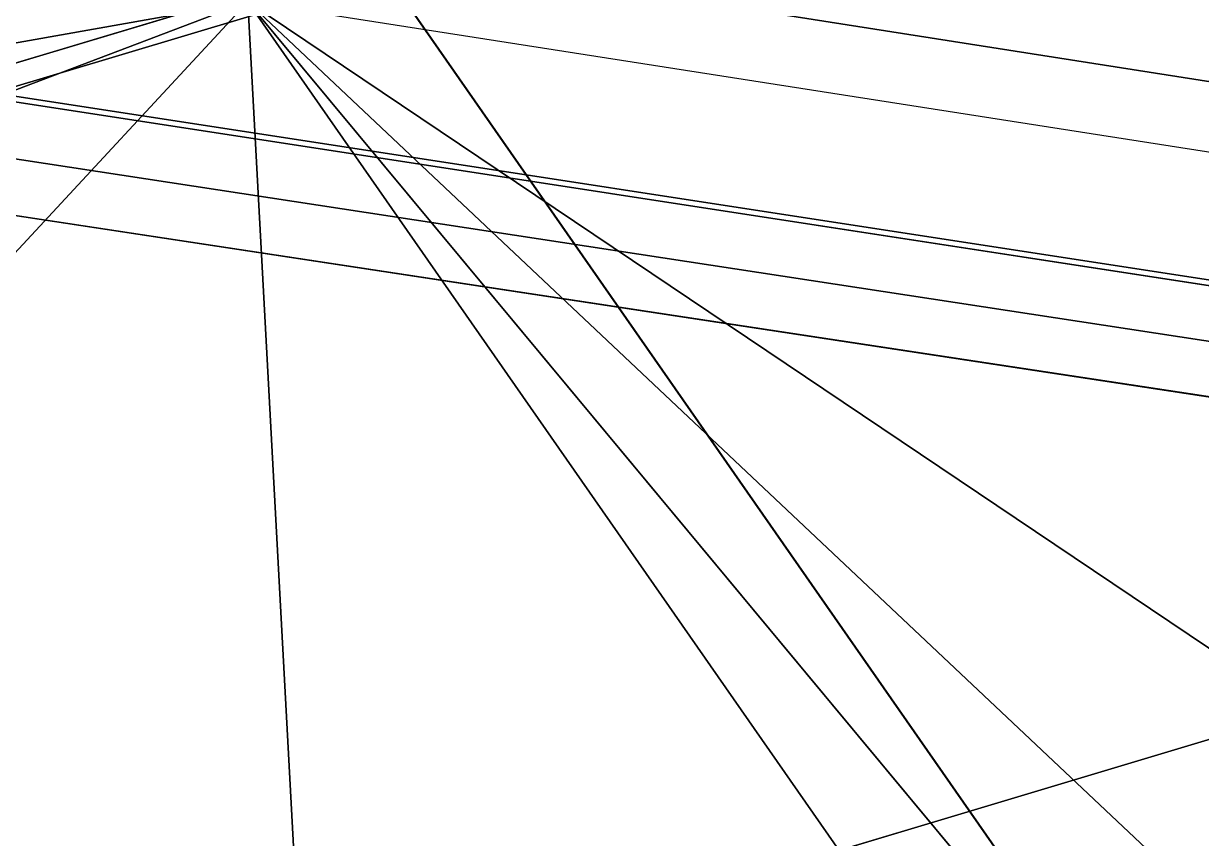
# Model space of a CAD drawing. Header units: metres. Extents: x 503497 to 504361, y 6966567 to 6966857.
# Drawn here: x 504152.8902 to 504153.1918, y 6966710.0008 to 6966710.2093 of the extents above; entities that cross this region are included whole.
import ezdxf

# ---------------------------------------------------------------- set-up
doc = ezdxf.new("R2010")
doc.units = ezdxf.units.M

msp = doc.modelspace()

# ---------------------------------------------------------------- linework, layer by layer
at = {"layer": 'SHADOW_APPROVED_20260111T072000'}
msp.add_lwpolyline([(504152.9477, 6966710.2148), (504167.8718, 6966707.8869), (504094.698, 6966722.7909), (504079.7739, 6966725.1188), (504152.9477, 6966710.2148)], close=True, dxfattribs=at)
msp.add_lwpolyline([(504124.6436, 6966689.8311), (504125.6223, 6966696.1052), (504122.7613, 6966696.5515), (504123.3955, 6966700.6171), (504123.6735, 6966701.1907), (504124.1841, 6966701.6081), (504124.6865, 6966701.7525), (504126.4679, 6966701.5261), (504126.6349, 6966702.5968), (504125.8564, 6966702.7697), (504125.4218, 6966703.0603), (504125.0625, 6966703.6133), (504124.9683, 6966704.1079), (504125.9354, 6966710.4181), (504127.8093, 6966710.1258), (504128.3574, 6966713.6393), (504140.8554, 6966711.6898), (504140.8554, 6966711.6898), (504140.7719, 6966711.1544), (504144.1851, 6966710.622), (504144.5661, 6966713.0647), (504153.1826, 6966711.7206), (504152.9477, 6966710.2148), (504167.8718, 6966707.8869)], dxfattribs=at)
at = {"layer": 'SHADOW_APPROVED_20260114T072400'}
msp.add_lwpolyline([(504152.9477, 6966710.2148), (504167.8718, 6966707.8869), (504095.8634, 6966721.5256), (504080.9393, 6966723.8535), (504152.9477, 6966710.2148)], close=True, dxfattribs=at)
msp.add_lwpolyline([(504124.6436, 6966689.8311), (504125.6223, 6966696.1052), (504122.7613, 6966696.5515), (504123.3955, 6966700.6171), (504123.6735, 6966701.1907), (504124.1841, 6966701.6081), (504124.6865, 6966701.7525), (504126.4679, 6966701.5261), (504126.6349, 6966702.5968), (504125.8564, 6966702.7697), (504125.4218, 6966703.0603), (504125.0625, 6966703.6133), (504124.9683, 6966704.1079), (504125.9354, 6966710.4181), (504127.8093, 6966710.1258), (504128.3574, 6966713.6393), (504140.8554, 6966711.6898), (504140.8554, 6966711.6898), (504140.7719, 6966711.1544), (504144.1851, 6966710.622), (504144.5661, 6966713.0647), (504153.1826, 6966711.7206), (504152.9477, 6966710.2148), (504167.8718, 6966707.8869)], dxfattribs=at)
at = {"layer": 'SHADOW_APPROVED_20260122T071500'}
msp.add_lwpolyline([(504152.9477, 6966710.2148), (504167.8718, 6966707.8869), (504085.3053, 6966722.655), (504070.3812, 6966724.9829), (504152.9477, 6966710.2148)], close=True, dxfattribs=at)
msp.add_lwpolyline([(504124.6436, 6966689.8311), (504125.6223, 6966696.1052), (504122.7613, 6966696.5515), (504123.3955, 6966700.6171), (504123.6735, 6966701.1907), (504124.1841, 6966701.6081), (504124.6865, 6966701.7525), (504126.4679, 6966701.5261), (504126.6349, 6966702.5968), (504125.8564, 6966702.7697), (504125.4218, 6966703.0603), (504125.0625, 6966703.6133), (504124.9683, 6966704.1079), (504125.9354, 6966710.4181), (504127.8093, 6966710.1258), (504128.3574, 6966713.6393), (504140.8554, 6966711.6898), (504140.8554, 6966711.6898), (504140.7719, 6966711.1544), (504144.1851, 6966710.622), (504144.5661, 6966713.0647), (504153.1826, 6966711.7206), (504152.9477, 6966710.2148), (504167.8718, 6966707.8869)], dxfattribs=at)
at = {"layer": 'SHADOW_APPROVED_20260124T072500'}
for points in [[(504152.9477, 6966710.2148), (504167.8718, 6966707.8869), (504091.6287, 6966719.6019), (504076.7046, 6966721.9298), (504152.9477, 6966710.2148)], [(504167.8718, 6966707.8869), (504167.5638, 6966705.9126), (504091.3207, 6966717.6276), (504091.6287, 6966719.6019), (504167.8718, 6966707.8869)]]:
    msp.add_lwpolyline(points, close=True, dxfattribs=at)
msp.add_lwpolyline([(504124.6436, 6966689.8311), (504125.6223, 6966696.1052), (504122.7613, 6966696.5515), (504123.3955, 6966700.6171), (504123.6735, 6966701.1907), (504124.1841, 6966701.6081), (504124.6865, 6966701.7525), (504126.4679, 6966701.5261), (504126.6349, 6966702.5968), (504125.8564, 6966702.7697), (504125.4218, 6966703.0603), (504125.0625, 6966703.6133), (504124.9683, 6966704.1079), (504125.9354, 6966710.4181), (504127.8093, 6966710.1258), (504128.3574, 6966713.6393), (504140.8554, 6966711.6898), (504140.8554, 6966711.6898), (504140.7719, 6966711.1544), (504144.1851, 6966710.622), (504144.5661, 6966713.0647), (504153.1826, 6966711.7206), (504152.9477, 6966710.2148), (504167.8718, 6966707.8869)], dxfattribs=at)
at = {"layer": 'SHADOW_APPROVED_20260126T071100'}
msp.add_lwpolyline([(504152.9477, 6966710.2148), (504167.8718, 6966707.8869), (504079.4467, 6966722.9327), (504064.5226, 6966725.2606), (504152.9477, 6966710.2148)], close=True, dxfattribs=at)
msp.add_lwpolyline([(504124.6436, 6966689.8311), (504125.6223, 6966696.1052), (504122.7613, 6966696.5515), (504123.3955, 6966700.6171), (504123.6735, 6966701.1907), (504124.1841, 6966701.6081), (504124.6865, 6966701.7525), (504126.4679, 6966701.5261), (504126.6349, 6966702.5968), (504125.8564, 6966702.7697), (504125.4218, 6966703.0603), (504125.0625, 6966703.6133), (504124.9683, 6966704.1079), (504125.9354, 6966710.4181), (504127.8093, 6966710.1258), (504128.3574, 6966713.6393), (504140.8554, 6966711.6898), (504140.8554, 6966711.6898), (504140.7719, 6966711.1544), (504144.1851, 6966710.622), (504144.5661, 6966713.0647), (504153.1826, 6966711.7206), (504152.9477, 6966710.2148), (504167.8718, 6966707.8869)], dxfattribs=at)
at = {"layer": 'SHADOW_APPROVED_20260127T071900'}
for points in [[(504152.9477, 6966710.2148), (504167.8718, 6966707.8869), (504085.5289, 6966720.3795), (504070.6048, 6966722.7074), (504152.9477, 6966710.2148)], [(504167.8718, 6966707.8869), (504167.5638, 6966705.9126), (504085.2209, 6966718.4052), (504085.5289, 6966720.3795), (504167.8718, 6966707.8869)]]:
    msp.add_lwpolyline(points, close=True, dxfattribs=at)
msp.add_lwpolyline([(504124.6436, 6966689.8311), (504125.6223, 6966696.1052), (504122.7613, 6966696.5515), (504123.3955, 6966700.6171), (504123.6735, 6966701.1907), (504124.1841, 6966701.6081), (504124.6865, 6966701.7525), (504126.4679, 6966701.5261), (504126.6349, 6966702.5968), (504125.8564, 6966702.7697), (504125.4218, 6966703.0603), (504125.0625, 6966703.6133), (504124.9683, 6966704.1079), (504125.9354, 6966710.4181), (504127.8093, 6966710.1258), (504128.3574, 6966713.6393), (504140.8554, 6966711.6898), (504140.8554, 6966711.6898), (504140.7719, 6966711.1544), (504144.1851, 6966710.622), (504144.5661, 6966713.0647), (504153.1826, 6966711.7206), (504152.9477, 6966710.2148), (504167.8718, 6966707.8869)], dxfattribs=at)
at = {"layer": 'SHADOW_APPROVED_20260129T071100'}
for points in [[(504152.9477, 6966710.2148), (504167.8718, 6966707.8869), (504077.4261, 6966722.1057), (504062.502, 6966724.4336), (504152.9477, 6966710.2148)], [(504167.8718, 6966707.8869), (504167.5638, 6966705.9126), (504077.1181, 6966720.1314), (504077.4261, 6966722.1057), (504167.8718, 6966707.8869)]]:
    msp.add_lwpolyline(points, close=True, dxfattribs=at)
msp.add_lwpolyline([(504124.6436, 6966689.8311), (504125.6223, 6966696.1052), (504122.7613, 6966696.5515), (504123.3955, 6966700.6171), (504123.6735, 6966701.1907), (504124.1841, 6966701.6081), (504124.6865, 6966701.7525), (504126.4679, 6966701.5261), (504126.6349, 6966702.5968), (504125.8564, 6966702.7697), (504125.4218, 6966703.0603), (504125.0625, 6966703.6133), (504124.9683, 6966704.1079), (504125.9354, 6966710.4181), (504127.8093, 6966710.1258), (504128.3574, 6966713.6393), (504140.8554, 6966711.6898), (504140.8554, 6966711.6898), (504140.7719, 6966711.1544), (504144.1851, 6966710.622), (504144.5661, 6966713.0647), (504153.1826, 6966711.7206), (504152.9477, 6966710.2148), (504167.8718, 6966707.8869)], dxfattribs=at)
at = {"layer": 'SHADOW_APPROVED_20260130T071100'}
for points in [[(504152.9477, 6966710.2148), (504167.8718, 6966707.8869), (504076.7399, 6966721.8011), (504061.8158, 6966724.129), (504152.9477, 6966710.2148)], [(504167.8718, 6966707.8869), (504167.5638, 6966705.9126), (504076.4319, 6966719.8268), (504076.7399, 6966721.8011), (504167.8718, 6966707.8869)]]:
    msp.add_lwpolyline(points, close=True, dxfattribs=at)
msp.add_lwpolyline([(504124.6436, 6966689.8311), (504125.6223, 6966696.1052), (504122.7613, 6966696.5515), (504123.3955, 6966700.6171), (504123.6735, 6966701.1907), (504124.1841, 6966701.6081), (504124.6865, 6966701.7525), (504126.4679, 6966701.5261), (504126.6349, 6966702.5968), (504125.8564, 6966702.7697), (504125.4218, 6966703.0603), (504125.0625, 6966703.6133), (504124.9683, 6966704.1079), (504125.9354, 6966710.4181), (504127.8093, 6966710.1258), (504128.3574, 6966713.6393), (504140.8554, 6966711.6898), (504140.8554, 6966711.6898), (504140.7719, 6966711.1544), (504144.1851, 6966710.622), (504144.5661, 6966713.0647), (504153.1826, 6966711.7206), (504152.9477, 6966710.2148), (504167.8718, 6966707.8869)], dxfattribs=at)
at = {"layer": 'SHADOW_APPROVED_20260203T070000'}
for points in [[(504152.9477, 6966710.2148), (504167.8718, 6966707.8869), (504061.8476, 6966724.1883), (504046.9235, 6966726.5162), (504152.9477, 6966710.2148)], [(504167.8718, 6966707.8869), (504167.5638, 6966705.9126), (504061.5396, 6966722.214), (504061.8476, 6966724.1883), (504167.8718, 6966707.8869)]]:
    msp.add_lwpolyline(points, close=True, dxfattribs=at)
msp.add_lwpolyline([(504124.6436, 6966689.8311), (504125.6223, 6966696.1052), (504122.7613, 6966696.5515), (504123.3955, 6966700.6171), (504123.6735, 6966701.1907), (504124.1841, 6966701.6081), (504124.6865, 6966701.7525), (504126.4679, 6966701.5261), (504126.6349, 6966702.5968), (504125.8564, 6966702.7697), (504125.4218, 6966703.0603), (504125.0625, 6966703.6133), (504124.9683, 6966704.1079), (504125.9354, 6966710.4181), (504127.8093, 6966710.1258), (504128.3574, 6966713.6393), (504140.8554, 6966711.6898), (504140.8554, 6966711.6898), (504140.7719, 6966711.1544), (504144.1851, 6966710.622), (504144.5661, 6966713.0647), (504153.1826, 6966711.7206), (504152.9477, 6966710.2148), (504167.8718, 6966707.8869)], dxfattribs=at)
at = {"layer": 'SHADOW_APPROVED_20260314T074000'}
msp.add_lwpolyline([(504124.6436, 6966689.8311), (504125.6223, 6966696.1052), (504122.7613, 6966696.5515), (504123.3955, 6966700.6171), (504123.6735, 6966701.1907), (504124.1841, 6966701.6081), (504124.6865, 6966701.7525), (504126.4679, 6966701.5261), (504126.6349, 6966702.5968), (504125.8564, 6966702.7697), (504125.4218, 6966703.0603), (504125.0625, 6966703.6133), (504124.9683, 6966704.1079), (504125.9354, 6966710.4181), (504127.8093, 6966710.1258), (504128.3574, 6966713.6393), (504140.8554, 6966711.6898), (504140.8554, 6966711.6898), (504140.7719, 6966711.1544), (504144.1851, 6966710.622), (504144.5661, 6966713.0647), (504153.1826, 6966711.7206), (504152.9477, 6966710.2148), (504167.8718, 6966707.8869)], dxfattribs=at)
for points in [[(504153.1826, 6966711.7206), (504152.9477, 6966710.2148), (504065.1932, 6966694.7584), (504065.4281, 6966696.2642), (504153.1826, 6966711.7206)], [(504152.9477, 6966710.2148), (504167.8718, 6966707.8869), (504080.1173, 6966692.4305), (504065.1932, 6966694.7584), (504152.9477, 6966710.2148)]]:
    msp.add_lwpolyline(points, close=True, dxfattribs=at)
at = {"layer": 'SHADOW_APPROVED_20260426T070000'}
msp.add_lwpolyline([(504124.6436, 6966689.8311), (504125.6223, 6966696.1052), (504122.7613, 6966696.5515), (504123.3955, 6966700.6171), (504123.6735, 6966701.1907), (504124.1841, 6966701.6081), (504124.6865, 6966701.7525), (504126.4679, 6966701.5261), (504126.6349, 6966702.5968), (504125.8564, 6966702.7697), (504125.4218, 6966703.0603), (504125.0625, 6966703.6133), (504124.9683, 6966704.1079), (504125.9354, 6966710.4181), (504127.8093, 6966710.1258), (504128.3574, 6966713.6393), (504140.8554, 6966711.6898), (504140.8554, 6966711.6898), (504140.7719, 6966711.1544), (504144.1851, 6966710.622), (504144.5661, 6966713.0647), (504153.1826, 6966711.7206), (504152.9477, 6966710.2148), (504167.8718, 6966707.8869)], dxfattribs=at)
for points in [[(504153.1826, 6966711.7206), (504152.9477, 6966710.2148), (503935.8201, 6966628.153), (503936.055, 6966629.6588), (504153.1826, 6966711.7206)], [(504152.9477, 6966710.2148), (504167.8718, 6966707.8869), (503950.7442, 6966625.8251), (503935.8201, 6966628.153), (504152.9477, 6966710.2148)]]:
    msp.add_lwpolyline(points, close=True, dxfattribs=at)
at = {"layer": 'SHADOW_APPROVED_20260621T090000'}
msp.add_lwpolyline([(504124.6436, 6966689.8311), (504125.6223, 6966696.1052), (504122.7613, 6966696.5515), (504123.3955, 6966700.6171), (504123.6735, 6966701.1907), (504124.1841, 6966701.6081), (504124.6865, 6966701.7525), (504126.4679, 6966701.5261), (504126.6349, 6966702.5968), (504125.8564, 6966702.7697), (504125.4218, 6966703.0603), (504125.0625, 6966703.6133), (504124.9683, 6966704.1079), (504125.9354, 6966710.4181), (504127.8093, 6966710.1258), (504128.3574, 6966713.6393), (504140.8554, 6966711.6898), (504140.8554, 6966711.6898), (504140.7719, 6966711.1544), (504144.1851, 6966710.622), (504144.5661, 6966713.0647), (504153.1826, 6966711.7206), (504152.9477, 6966710.2148), (504167.8718, 6966707.8869)], dxfattribs=at)
for points in [[(504153.1826, 6966711.7206), (504152.9477, 6966710.2148), (504094.4314, 6966647.2832), (504094.6663, 6966648.789), (504153.1826, 6966711.7206)], [(504152.9477, 6966710.2148), (504167.8718, 6966707.8869), (504109.3555, 6966644.9553), (504094.4314, 6966647.2832), (504152.9477, 6966710.2148)]]:
    msp.add_lwpolyline(points, close=True, dxfattribs=at)
at = {"layer": 'SHADOW_APPROVED_20260621T120000'}
msp.add_lwpolyline([(504124.6436, 6966689.8311), (504125.6223, 6966696.1052), (504122.7613, 6966696.5515), (504123.3955, 6966700.6171), (504123.6735, 6966701.1907), (504124.1841, 6966701.6081), (504124.6865, 6966701.7525), (504126.4679, 6966701.5261), (504126.6349, 6966702.5968), (504125.8564, 6966702.7697), (504125.4218, 6966703.0603), (504125.0625, 6966703.6133), (504124.9683, 6966704.1079), (504125.9354, 6966710.4181), (504127.8093, 6966710.1258), (504128.3574, 6966713.6393), (504140.8554, 6966711.6898), (504140.8554, 6966711.6898), (504140.7719, 6966711.1544), (504144.1851, 6966710.622), (504144.5661, 6966713.0647), (504153.1826, 6966711.7206), (504152.9477, 6966710.2148), (504167.8718, 6966707.8869)], dxfattribs=at)
for points in [[(504153.1826, 6966711.7206), (504152.9477, 6966710.2148), (504155.5687, 6966661.542), (504155.8036, 6966663.0478), (504153.1826, 6966711.7206)], [(504152.9477, 6966710.2148), (504167.8718, 6966707.8869), (504170.4928, 6966659.2141), (504155.5687, 6966661.542), (504152.9477, 6966710.2148)]]:
    msp.add_lwpolyline(points, close=True, dxfattribs=at)
at = {"layer": 'SHADOW_APPROVED_20260621T140000'}
for points in [[(504138.446, 6966731.0718), (504138.0232, 6966728.3614), (504180.5703, 6966667.3385), (504180.9931, 6966670.0489), (504138.446, 6966731.0718)], [(504146.7781, 6966729.7721), (504138.446, 6966731.0718), (504180.9931, 6966670.0489), (504189.3252, 6966668.7492), (504146.7781, 6966729.7721)], [(504153.1826, 6966711.7206), (504152.9477, 6966710.2148), (504191.8574, 6966654.4088), (504192.0923, 6966655.9146), (504153.1826, 6966711.7206)], [(504152.9477, 6966710.2148), (504167.8718, 6966707.8869), (504206.7815, 6966652.0809), (504191.8574, 6966654.4088), (504152.9477, 6966710.2148)]]:
    msp.add_lwpolyline(points, close=True, dxfattribs=at)
msp.add_lwpolyline([(504124.6436, 6966689.8311), (504125.6223, 6966696.1052), (504122.7613, 6966696.5515), (504123.3955, 6966700.6171), (504123.6735, 6966701.1907), (504124.1841, 6966701.6081), (504124.6865, 6966701.7525), (504126.4679, 6966701.5261), (504126.6349, 6966702.5968), (504125.8564, 6966702.7697), (504125.4218, 6966703.0603), (504125.0625, 6966703.6133), (504124.9683, 6966704.1079), (504125.9354, 6966710.4181), (504127.8093, 6966710.1258), (504128.3574, 6966713.6393), (504140.8554, 6966711.6898), (504140.8554, 6966711.6898), (504140.7719, 6966711.1544), (504144.1851, 6966710.622), (504144.5661, 6966713.0647), (504153.1826, 6966711.7206), (504152.9477, 6966710.2148), (504167.8718, 6966707.8869)], dxfattribs=at)
at = {"layer": 'SHADOW_APPROVED_20260621T150000'}
msp.add_lwpolyline([(504124.6436, 6966689.8311), (504125.6223, 6966696.1052), (504122.7613, 6966696.5515), (504123.3955, 6966700.6171), (504123.6735, 6966701.1907), (504124.1841, 6966701.6081), (504124.6865, 6966701.7525), (504126.4679, 6966701.5261), (504126.6349, 6966702.5968), (504125.8564, 6966702.7697), (504125.4218, 6966703.0603), (504125.0625, 6966703.6133), (504124.9683, 6966704.1079), (504125.9354, 6966710.4181), (504127.8093, 6966710.1258), (504128.3574, 6966713.6393), (504140.8554, 6966711.6898), (504140.8554, 6966711.6898), (504140.7719, 6966711.1544), (504144.1851, 6966710.622), (504144.5661, 6966713.0647), (504153.1826, 6966711.7206), (504152.9477, 6966710.2148), (504167.8718, 6966707.8869)], dxfattribs=at)
for points in [[(504153.1826, 6966711.7206), (504152.9477, 6966710.2148), (504226.2278, 6966641.212), (504226.4627, 6966642.7178), (504153.1826, 6966711.7206)], [(504152.9477, 6966710.2148), (504167.8718, 6966707.8869), (504241.1519, 6966638.8841), (504226.2278, 6966641.212), (504152.9477, 6966710.2148)]]:
    msp.add_lwpolyline(points, close=True, dxfattribs=at)
at = {"layer": 'SHADOW_APPROVED_20260621T160000'}
msp.add_lwpolyline([(504124.6436, 6966689.8311), (504125.6223, 6966696.1052), (504122.7613, 6966696.5515), (504123.3955, 6966700.6171), (504123.6735, 6966701.1907), (504124.1841, 6966701.6081), (504124.6865, 6966701.7525), (504126.4679, 6966701.5261), (504126.6349, 6966702.5968), (504125.8564, 6966702.7697), (504125.4218, 6966703.0603), (504125.0625, 6966703.6133), (504124.9683, 6966704.1079), (504125.9354, 6966710.4181), (504127.8093, 6966710.1258), (504128.3574, 6966713.6393), (504140.8554, 6966711.6898), (504140.8554, 6966711.6898), (504140.7719, 6966711.1544), (504144.1851, 6966710.622), (504144.5661, 6966713.0647), (504153.1826, 6966711.7206), (504152.9477, 6966710.2148), (504167.8718, 6966707.8869)], dxfattribs=at)
for points in [[(504153.1826, 6966711.7206), (504152.9477, 6966710.2148), (504321.2039, 6966597.115), (504321.4388, 6966598.6208), (504153.1826, 6966711.7206)], [(504152.9477, 6966710.2148), (504167.8718, 6966707.8869), (504336.128, 6966594.7871), (504321.2039, 6966597.115), (504152.9477, 6966710.2148)]]:
    msp.add_lwpolyline(points, close=True, dxfattribs=at)
at = {"layer": 'SHADOW_APPROVED_20261019T053000'}
msp.add_lwpolyline([(504152.9477, 6966710.2148), (504167.8718, 6966707.8869), (503591.1161, 6966800.0197), (503576.192, 6966802.3476), (504152.9477, 6966710.2148)], close=True, dxfattribs=at)
msp.add_lwpolyline([(504124.6436, 6966689.8311), (504125.6223, 6966696.1052), (504122.7613, 6966696.5515), (504123.3955, 6966700.6171), (504123.6735, 6966701.1907), (504124.1841, 6966701.6081), (504124.6865, 6966701.7525), (504126.4679, 6966701.5261), (504126.6349, 6966702.5968), (504125.8564, 6966702.7697), (504125.4218, 6966703.0603), (504125.0625, 6966703.6133), (504124.9683, 6966704.1079), (504125.9354, 6966710.4181), (504127.8093, 6966710.1258), (504128.3574, 6966713.6393), (504140.8554, 6966711.6898), (504140.8554, 6966711.6898), (504140.7719, 6966711.1544), (504144.1851, 6966710.622), (504144.5661, 6966713.0647), (504153.1826, 6966711.7206), (504152.9477, 6966710.2148), (504167.8718, 6966707.8869)], dxfattribs=at)
at = {"layer": 'SHADOW_APPROVED_20261112T063500'}
msp.add_lwpolyline([(504152.9477, 6966710.2148), (504167.8718, 6966707.8869), (504069.5935, 6966723.8411), (504054.6694, 6966726.169), (504152.9477, 6966710.2148)], close=True, dxfattribs=at)
msp.add_lwpolyline([(504124.6436, 6966689.8311), (504125.6223, 6966696.1052), (504122.7613, 6966696.5515), (504123.3955, 6966700.6171), (504123.6735, 6966701.1907), (504124.1841, 6966701.6081), (504124.6865, 6966701.7525), (504126.4679, 6966701.5261), (504126.6349, 6966702.5968), (504125.8564, 6966702.7697), (504125.4218, 6966703.0603), (504125.0625, 6966703.6133), (504124.9683, 6966704.1079), (504125.9354, 6966710.4181), (504127.8093, 6966710.1258), (504128.3574, 6966713.6393), (504140.8554, 6966711.6898), (504140.8554, 6966711.6898), (504140.7719, 6966711.1544), (504144.1851, 6966710.622), (504144.5661, 6966713.0647), (504153.1826, 6966711.7206), (504152.9477, 6966710.2148), (504167.8718, 6966707.8869)], dxfattribs=at)
at = {"layer": 'SHADOW_APPROVED_20261113T063500'}
msp.add_lwpolyline([(504152.9477, 6966710.2148), (504167.8718, 6966707.8869), (504070.0617, 6966724.2566), (504055.1376, 6966726.5845), (504152.9477, 6966710.2148)], close=True, dxfattribs=at)
msp.add_lwpolyline([(504124.6436, 6966689.8311), (504125.6223, 6966696.1052), (504122.7613, 6966696.5515), (504123.3955, 6966700.6171), (504123.6735, 6966701.1907), (504124.1841, 6966701.6081), (504124.6865, 6966701.7525), (504126.4679, 6966701.5261), (504126.6349, 6966702.5968), (504125.8564, 6966702.7697), (504125.4218, 6966703.0603), (504125.0625, 6966703.6133), (504124.9683, 6966704.1079), (504125.9354, 6966710.4181), (504127.8093, 6966710.1258), (504128.3574, 6966713.6393), (504140.8554, 6966711.6898), (504140.8554, 6966711.6898), (504140.7719, 6966711.1544), (504144.1851, 6966710.622), (504144.5661, 6966713.0647), (504153.1826, 6966711.7206), (504152.9477, 6966710.2148), (504167.8718, 6966707.8869)], dxfattribs=at)
at = {"layer": 'SHADOW_APPROVED_20261122T065200'}
msp.add_lwpolyline([(504152.9477, 6966710.2148), (504167.8718, 6966707.8869), (504087.7077, 6966722.3377), (504072.7836, 6966724.6656), (504152.9477, 6966710.2148)], close=True, dxfattribs=at)
msp.add_lwpolyline([(504124.6436, 6966689.8311), (504125.6223, 6966696.1052), (504122.7613, 6966696.5515), (504123.3955, 6966700.6171), (504123.6735, 6966701.1907), (504124.1841, 6966701.6081), (504124.6865, 6966701.7525), (504126.4679, 6966701.5261), (504126.6349, 6966702.5968), (504125.8564, 6966702.7697), (504125.4218, 6966703.0603), (504125.0625, 6966703.6133), (504124.9683, 6966704.1079), (504125.9354, 6966710.4181), (504127.8093, 6966710.1258), (504128.3574, 6966713.6393), (504140.8554, 6966711.6898), (504140.8554, 6966711.6898), (504140.7719, 6966711.1544), (504144.1851, 6966710.622), (504144.5661, 6966713.0647), (504153.1826, 6966711.7206), (504152.9477, 6966710.2148), (504167.8718, 6966707.8869)], dxfattribs=at)
at = {"layer": 'SHADOW_APPROVED_20261123T070300'}
msp.add_lwpolyline([(504152.9477, 6966710.2148), (504167.8718, 6966707.8869), (504095.4749, 6966719.8934), (504080.5508, 6966722.2213), (504152.9477, 6966710.2148)], close=True, dxfattribs=at)
msp.add_lwpolyline([(504124.6436, 6966689.8311), (504125.6223, 6966696.1052), (504122.7613, 6966696.5515), (504123.3955, 6966700.6171), (504123.6735, 6966701.1907), (504124.1841, 6966701.6081), (504124.6865, 6966701.7525), (504126.4679, 6966701.5261), (504126.6349, 6966702.5968), (504125.8564, 6966702.7697), (504125.4218, 6966703.0603), (504125.0625, 6966703.6133), (504124.9683, 6966704.1079), (504125.9354, 6966710.4181), (504127.8093, 6966710.1258), (504128.3574, 6966713.6393), (504140.8554, 6966711.6898), (504140.8554, 6966711.6898), (504140.7719, 6966711.1544), (504144.1851, 6966710.622), (504144.5661, 6966713.0647), (504153.1826, 6966711.7206), (504152.9477, 6966710.2148), (504167.8718, 6966707.8869)], dxfattribs=at)
at = {"layer": 'SHADOW_APPROVED_20261221T090000'}
msp.add_lwpolyline([(504124.6436, 6966689.8311), (504125.6223, 6966696.1052), (504122.7613, 6966696.5515), (504123.3955, 6966700.6171), (504123.6735, 6966701.1907), (504124.1841, 6966701.6081), (504124.6865, 6966701.7525), (504126.4679, 6966701.5261), (504126.6349, 6966702.5968), (504125.8564, 6966702.7697), (504125.4218, 6966703.0603), (504125.0625, 6966703.6133), (504124.9683, 6966704.1079), (504125.9354, 6966710.4181), (504127.8093, 6966710.1258), (504128.3574, 6966713.6393), (504140.8554, 6966711.6898), (504140.8554, 6966711.6898), (504140.7719, 6966711.1544), (504144.1851, 6966710.622), (504144.5661, 6966713.0647), (504153.1826, 6966711.7206), (504152.9477, 6966710.2148), (504167.8718, 6966707.8869)], dxfattribs=at)
msp.add_lwpolyline([(504152.9477, 6966710.2148), (504167.8718, 6966707.8869), (504137.6171, 6966709.6863), (504122.693, 6966712.0142), (504152.9477, 6966710.2148)], close=True, dxfattribs=at)
at = {"layer": 'SHADOW_APPROVED_20261221T120000'}
msp.add_lwpolyline([(504124.6436, 6966689.8311), (504125.6223, 6966696.1052), (504122.7613, 6966696.5515), (504123.3955, 6966700.6171), (504123.6735, 6966701.1907), (504124.1841, 6966701.6081), (504124.6865, 6966701.7525), (504126.4679, 6966701.5261), (504126.6349, 6966702.5968), (504125.8564, 6966702.7697), (504125.4218, 6966703.0603), (504125.0625, 6966703.6133), (504124.9683, 6966704.1079), (504125.9354, 6966710.4181), (504127.8093, 6966710.1258), (504128.3574, 6966713.6393), (504140.8554, 6966711.6898), (504140.8554, 6966711.6898), (504140.7719, 6966711.1544), (504144.1851, 6966710.622), (504144.5661, 6966713.0647), (504153.1826, 6966711.7206), (504152.9477, 6966710.2148), (504167.8718, 6966707.8869)], dxfattribs=at)
for points in [[(504153.1826, 6966711.7206), (504152.9477, 6966710.2148), (504155.2202, 6966707.484), (504155.4551, 6966708.9898), (504153.1826, 6966711.7206)], [(504152.9477, 6966710.2148), (504167.8718, 6966707.8869), (504170.1443, 6966705.1561), (504155.2202, 6966707.484), (504152.9477, 6966710.2148)]]:
    msp.add_lwpolyline(points, close=True, dxfattribs=at)
at = {"layer": 'SHADOW_APPROVED_20261221T150000'}
msp.add_lwpolyline([(504152.9477, 6966710.2148), (504167.8718, 6966707.8869), (504205.5657, 6966711.9072), (504190.6416, 6966714.2351), (504152.9477, 6966710.2148)], close=True, dxfattribs=at)
msp.add_lwpolyline([(504124.6436, 6966689.8311), (504125.6223, 6966696.1052), (504122.7613, 6966696.5515), (504123.3955, 6966700.6171), (504123.6735, 6966701.1907), (504124.1841, 6966701.6081), (504124.6865, 6966701.7525), (504126.4679, 6966701.5261), (504126.6349, 6966702.5968), (504125.8564, 6966702.7697), (504125.4218, 6966703.0603), (504125.0625, 6966703.6133), (504124.9683, 6966704.1079), (504125.9354, 6966710.4181), (504127.8093, 6966710.1258), (504128.3574, 6966713.6393), (504140.8554, 6966711.6898), (504140.8554, 6966711.6898), (504140.7719, 6966711.1544), (504144.1851, 6966710.622), (504144.5661, 6966713.0647), (504153.1826, 6966711.7206), (504152.9477, 6966710.2148), (504167.8718, 6966707.8869)], dxfattribs=at)
at = {"layer": 'SHADOW_APPROVED_20261221T160000'}
msp.add_lwpolyline([(504152.9477, 6966710.2148), (504167.8718, 6966707.8869), (504227.4336, 6966719.8387), (504212.5095, 6966722.1666), (504152.9477, 6966710.2148)], close=True, dxfattribs=at)
msp.add_lwpolyline([(504124.6436, 6966689.8311), (504125.6223, 6966696.1052), (504122.7613, 6966696.5515), (504123.3955, 6966700.6171), (504123.6735, 6966701.1907), (504124.1841, 6966701.6081), (504124.6865, 6966701.7525), (504126.4679, 6966701.5261), (504126.6349, 6966702.5968), (504125.8564, 6966702.7697), (504125.4218, 6966703.0603), (504125.0625, 6966703.6133), (504124.9683, 6966704.1079), (504125.9354, 6966710.4181), (504127.8093, 6966710.1258), (504128.3574, 6966713.6393), (504140.8554, 6966711.6898), (504140.8554, 6966711.6898), (504140.7719, 6966711.1544), (504144.1851, 6966710.622), (504144.5661, 6966713.0647), (504153.1826, 6966711.7206), (504152.9477, 6966710.2148), (504167.8718, 6966707.8869)], dxfattribs=at)
at = {"layer": 'SHADOW_APPROVED_20261221T170000'}
for points in [[(504152.9477, 6966710.2148), (504167.8718, 6966707.8869), (504271.0717, 6966738.7745), (504256.1476, 6966741.1024), (504152.9477, 6966710.2148)], [(504124.1841, 6966701.6081), (504124.6865, 6966701.7525), (504227.8864, 6966732.6401), (504227.384, 6966732.4957), (504124.1841, 6966701.6081)], [(504124.6865, 6966701.7525), (504126.4679, 6966701.5261), (504229.6678, 6966732.4137), (504227.8864, 6966732.6401), (504124.6865, 6966701.7525)], [(504123.6735, 6966701.1907), (504124.1841, 6966701.6081), (504227.384, 6966732.4957), (504226.8734, 6966732.0783), (504123.6735, 6966701.1907)], [(504123.3955, 6966700.6171), (504123.6735, 6966701.1907), (504226.8734, 6966732.0783), (504226.5954, 6966731.5047), (504123.3955, 6966700.6171)]]:
    msp.add_lwpolyline(points, close=True, dxfattribs=at)
msp.add_lwpolyline([(504124.6436, 6966689.8311), (504125.6223, 6966696.1052), (504122.7613, 6966696.5515), (504123.3955, 6966700.6171), (504123.6735, 6966701.1907), (504124.1841, 6966701.6081), (504124.6865, 6966701.7525), (504126.4679, 6966701.5261), (504126.6349, 6966702.5968), (504125.8564, 6966702.7697), (504125.4218, 6966703.0603), (504125.0625, 6966703.6133), (504124.9683, 6966704.1079), (504125.9354, 6966710.4181), (504127.8093, 6966710.1258), (504128.3574, 6966713.6393), (504140.8554, 6966711.6898), (504140.8554, 6966711.6898), (504140.7719, 6966711.1544), (504144.1851, 6966710.622), (504144.5661, 6966713.0647), (504153.1826, 6966711.7206), (504152.9477, 6966710.2148), (504167.8718, 6966707.8869)], dxfattribs=at)
at = {"layer": 'SHADOW_COMPARATOR_RL48_20260111T072000'}
msp.add_lwpolyline([(504152.9477, 6966710.2148), (504167.8718, 6966707.8869), (504122.2445, 6966717.1803), (504107.3204, 6966719.5082), (504152.9477, 6966710.2148)], close=True, dxfattribs=at)
msp.add_lwpolyline([(504124.6436, 6966689.8311), (504125.6223, 6966696.1052), (504122.7613, 6966696.5515), (504123.3955, 6966700.6171), (504123.6735, 6966701.1907), (504124.1841, 6966701.6081), (504124.6865, 6966701.7525), (504126.4679, 6966701.5261), (504126.6349, 6966702.5968), (504125.8564, 6966702.7697), (504125.4218, 6966703.0603), (504125.0625, 6966703.6133), (504124.9683, 6966704.1079), (504125.9354, 6966710.4181), (504127.8093, 6966710.1258), (504128.3574, 6966713.6393), (504140.8554, 6966711.6898), (504140.8554, 6966711.6898), (504140.7719, 6966711.1544), (504144.1851, 6966710.622), (504144.5661, 6966713.0647), (504153.1826, 6966711.7206), (504152.9477, 6966710.2148), (504167.8718, 6966707.8869)], dxfattribs=at)
at = {"layer": 'SHADOW_COMPARATOR_RL48_20260114T072400'}
msp.add_lwpolyline([(504152.9477, 6966710.2148), (504167.8718, 6966707.8869), (504122.9712, 6966716.3913), (504108.0471, 6966718.7192), (504152.9477, 6966710.2148)], close=True, dxfattribs=at)
msp.add_lwpolyline([(504124.6436, 6966689.8311), (504125.6223, 6966696.1052), (504122.7613, 6966696.5515), (504123.3955, 6966700.6171), (504123.6735, 6966701.1907), (504124.1841, 6966701.6081), (504124.6865, 6966701.7525), (504126.4679, 6966701.5261), (504126.6349, 6966702.5968), (504125.8564, 6966702.7697), (504125.4218, 6966703.0603), (504125.0625, 6966703.6133), (504124.9683, 6966704.1079), (504125.9354, 6966710.4181), (504127.8093, 6966710.1258), (504128.3574, 6966713.6393), (504140.8554, 6966711.6898), (504140.8554, 6966711.6898), (504140.7719, 6966711.1544), (504144.1851, 6966710.622), (504144.5661, 6966713.0647), (504153.1826, 6966711.7206), (504152.9477, 6966710.2148), (504167.8718, 6966707.8869)], dxfattribs=at)
at = {"layer": 'SHADOW_COMPARATOR_RL48_20260122T071500'}
msp.add_lwpolyline([(504152.9477, 6966710.2148), (504167.8718, 6966707.8869), (504116.3877, 6966717.0955), (504101.4636, 6966719.4234), (504152.9477, 6966710.2148)], close=True, dxfattribs=at)
msp.add_lwpolyline([(504124.6436, 6966689.8311), (504125.6223, 6966696.1052), (504122.7613, 6966696.5515), (504123.3955, 6966700.6171), (504123.6735, 6966701.1907), (504124.1841, 6966701.6081), (504124.6865, 6966701.7525), (504126.4679, 6966701.5261), (504126.6349, 6966702.5968), (504125.8564, 6966702.7697), (504125.4218, 6966703.0603), (504125.0625, 6966703.6133), (504124.9683, 6966704.1079), (504125.9354, 6966710.4181), (504127.8093, 6966710.1258), (504128.3574, 6966713.6393), (504140.8554, 6966711.6898), (504140.8554, 6966711.6898), (504140.7719, 6966711.1544), (504144.1851, 6966710.622), (504144.5661, 6966713.0647), (504153.1826, 6966711.7206), (504152.9477, 6966710.2148), (504167.8718, 6966707.8869)], dxfattribs=at)
at = {"layer": 'SHADOW_COMPARATOR_RL48_20260124T072500'}
for points in [[(504152.9477, 6966710.2148), (504167.8718, 6966707.8869), (504120.3306, 6966715.1918), (504105.4065, 6966717.5197), (504152.9477, 6966710.2148)], [(504167.8718, 6966707.8869), (504167.5638, 6966705.9126), (504120.0226, 6966713.2175), (504120.3306, 6966715.1918), (504167.8718, 6966707.8869)]]:
    msp.add_lwpolyline(points, close=True, dxfattribs=at)
msp.add_lwpolyline([(504124.6436, 6966689.8311), (504125.6223, 6966696.1052), (504122.7613, 6966696.5515), (504123.3955, 6966700.6171), (504123.6735, 6966701.1907), (504124.1841, 6966701.6081), (504124.6865, 6966701.7525), (504126.4679, 6966701.5261), (504126.6349, 6966702.5968), (504125.8564, 6966702.7697), (504125.4218, 6966703.0603), (504125.0625, 6966703.6133), (504124.9683, 6966704.1079), (504125.9354, 6966710.4181), (504127.8093, 6966710.1258), (504128.3574, 6966713.6393), (504140.8554, 6966711.6898), (504140.8554, 6966711.6898), (504140.7719, 6966711.1544), (504144.1851, 6966710.622), (504144.5661, 6966713.0647), (504153.1826, 6966711.7206), (504152.9477, 6966710.2148), (504167.8718, 6966707.8869)], dxfattribs=at)
at = {"layer": 'SHADOW_COMPARATOR_RL48_20260126T071100'}
msp.add_lwpolyline([(504152.9477, 6966710.2148), (504167.8718, 6966707.8869), (504112.7346, 6966717.2687), (504097.8105, 6966719.5966), (504152.9477, 6966710.2148)], close=True, dxfattribs=at)
msp.add_lwpolyline([(504124.6436, 6966689.8311), (504125.6223, 6966696.1052), (504122.7613, 6966696.5515), (504123.3955, 6966700.6171), (504123.6735, 6966701.1907), (504124.1841, 6966701.6081), (504124.6865, 6966701.7525), (504126.4679, 6966701.5261), (504126.6349, 6966702.5968), (504125.8564, 6966702.7697), (504125.4218, 6966703.0603), (504125.0625, 6966703.6133), (504124.9683, 6966704.1079), (504125.9354, 6966710.4181), (504127.8093, 6966710.1258), (504128.3574, 6966713.6393), (504140.8554, 6966711.6898), (504140.8554, 6966711.6898), (504140.7719, 6966711.1544), (504144.1851, 6966710.622), (504144.5661, 6966713.0647), (504153.1826, 6966711.7206), (504152.9477, 6966710.2148), (504167.8718, 6966707.8869)], dxfattribs=at)
at = {"layer": 'SHADOW_COMPARATOR_RL48_20260127T071900'}
for points in [[(504152.9477, 6966710.2148), (504167.8718, 6966707.8869), (504116.5271, 6966715.6766), (504101.603, 6966718.0045), (504152.9477, 6966710.2148)], [(504167.8718, 6966707.8869), (504167.5638, 6966705.9126), (504116.2191, 6966713.7023), (504116.5271, 6966715.6766), (504167.8718, 6966707.8869)]]:
    msp.add_lwpolyline(points, close=True, dxfattribs=at)
msp.add_lwpolyline([(504124.6436, 6966689.8311), (504125.6223, 6966696.1052), (504122.7613, 6966696.5515), (504123.3955, 6966700.6171), (504123.6735, 6966701.1907), (504124.1841, 6966701.6081), (504124.6865, 6966701.7525), (504126.4679, 6966701.5261), (504126.6349, 6966702.5968), (504125.8564, 6966702.7697), (504125.4218, 6966703.0603), (504125.0625, 6966703.6133), (504124.9683, 6966704.1079), (504125.9354, 6966710.4181), (504127.8093, 6966710.1258), (504128.3574, 6966713.6393), (504140.8554, 6966711.6898), (504140.8554, 6966711.6898), (504140.7719, 6966711.1544), (504144.1851, 6966710.622), (504144.5661, 6966713.0647), (504153.1826, 6966711.7206), (504152.9477, 6966710.2148), (504167.8718, 6966707.8869)], dxfattribs=at)
at = {"layer": 'SHADOW_COMPARATOR_RL48_20260129T071100'}
for points in [[(504152.9477, 6966710.2148), (504167.8718, 6966707.8869), (504111.4746, 6966716.753), (504096.5505, 6966719.0809), (504152.9477, 6966710.2148)], [(504167.8718, 6966707.8869), (504167.5638, 6966705.9126), (504111.1666, 6966714.7787), (504111.4746, 6966716.753), (504167.8718, 6966707.8869)]]:
    msp.add_lwpolyline(points, close=True, dxfattribs=at)
msp.add_lwpolyline([(504124.6436, 6966689.8311), (504125.6223, 6966696.1052), (504122.7613, 6966696.5515), (504123.3955, 6966700.6171), (504123.6735, 6966701.1907), (504124.1841, 6966701.6081), (504124.6865, 6966701.7525), (504126.4679, 6966701.5261), (504126.6349, 6966702.5968), (504125.8564, 6966702.7697), (504125.4218, 6966703.0603), (504125.0625, 6966703.6133), (504124.9683, 6966704.1079), (504125.9354, 6966710.4181), (504127.8093, 6966710.1258), (504128.3574, 6966713.6393), (504140.8554, 6966711.6898), (504140.8554, 6966711.6898), (504140.7719, 6966711.1544), (504144.1851, 6966710.622), (504144.5661, 6966713.0647), (504153.1826, 6966711.7206), (504152.9477, 6966710.2148), (504167.8718, 6966707.8869)], dxfattribs=at)
at = {"layer": 'SHADOW_COMPARATOR_RL48_20260130T071100'}
for points in [[(504152.9477, 6966710.2148), (504167.8718, 6966707.8869), (504111.0467, 6966716.5631), (504096.1226, 6966718.891), (504152.9477, 6966710.2148)], [(504167.8718, 6966707.8869), (504167.5638, 6966705.9126), (504110.7387, 6966714.5888), (504111.0467, 6966716.5631), (504167.8718, 6966707.8869)]]:
    msp.add_lwpolyline(points, close=True, dxfattribs=at)
msp.add_lwpolyline([(504124.6436, 6966689.8311), (504125.6223, 6966696.1052), (504122.7613, 6966696.5515), (504123.3955, 6966700.6171), (504123.6735, 6966701.1907), (504124.1841, 6966701.6081), (504124.6865, 6966701.7525), (504126.4679, 6966701.5261), (504126.6349, 6966702.5968), (504125.8564, 6966702.7697), (504125.4218, 6966703.0603), (504125.0625, 6966703.6133), (504124.9683, 6966704.1079), (504125.9354, 6966710.4181), (504127.8093, 6966710.1258), (504128.3574, 6966713.6393), (504140.8554, 6966711.6898), (504140.8554, 6966711.6898), (504140.7719, 6966711.1544), (504144.1851, 6966710.622), (504144.5661, 6966713.0647), (504153.1826, 6966711.7206), (504152.9477, 6966710.2148), (504167.8718, 6966707.8869)], dxfattribs=at)
at = {"layer": 'SHADOW_COMPARATOR_RL48_20260203T070000'}
for points in [[(504152.9477, 6966710.2148), (504167.8718, 6966707.8869), (504101.7607, 6966718.0516), (504086.8366, 6966720.3795), (504152.9477, 6966710.2148)], [(504167.8718, 6966707.8869), (504167.5638, 6966705.9126), (504101.4527, 6966716.0773), (504101.7607, 6966718.0516), (504167.8718, 6966707.8869)]]:
    msp.add_lwpolyline(points, close=True, dxfattribs=at)
msp.add_lwpolyline([(504124.6436, 6966689.8311), (504125.6223, 6966696.1052), (504122.7613, 6966696.5515), (504123.3955, 6966700.6171), (504123.6735, 6966701.1907), (504124.1841, 6966701.6081), (504124.6865, 6966701.7525), (504126.4679, 6966701.5261), (504126.6349, 6966702.5968), (504125.8564, 6966702.7697), (504125.4218, 6966703.0603), (504125.0625, 6966703.6133), (504124.9683, 6966704.1079), (504125.9354, 6966710.4181), (504127.8093, 6966710.1258), (504128.3574, 6966713.6393), (504140.8554, 6966711.6898), (504140.8554, 6966711.6898), (504140.7719, 6966711.1544), (504144.1851, 6966710.622), (504144.5661, 6966713.0647), (504153.1826, 6966711.7206), (504152.9477, 6966710.2148), (504167.8718, 6966707.8869)], dxfattribs=at)
at = {"layer": 'SHADOW_COMPARATOR_RL48_20260314T074000'}
msp.add_lwpolyline([(504124.6436, 6966689.8311), (504125.6223, 6966696.1052), (504122.7613, 6966696.5515), (504123.3955, 6966700.6171), (504123.6735, 6966701.1907), (504124.1841, 6966701.6081), (504124.6865, 6966701.7525), (504126.4679, 6966701.5261), (504126.6349, 6966702.5968), (504125.8564, 6966702.7697), (504125.4218, 6966703.0603), (504125.0625, 6966703.6133), (504124.9683, 6966704.1079), (504125.9354, 6966710.4181), (504127.8093, 6966710.1258), (504128.3574, 6966713.6393), (504140.8554, 6966711.6898), (504140.8554, 6966711.6898), (504140.7719, 6966711.1544), (504144.1851, 6966710.622), (504144.5661, 6966713.0647), (504153.1826, 6966711.7206), (504152.9477, 6966710.2148), (504167.8718, 6966707.8869)], dxfattribs=at)
for points in [[(504153.1826, 6966711.7206), (504152.9477, 6966710.2148), (504098.2286, 6966700.577), (504098.4635, 6966702.0828), (504153.1826, 6966711.7206)], [(504152.9477, 6966710.2148), (504167.8718, 6966707.8869), (504113.1527, 6966698.2491), (504098.2286, 6966700.577), (504152.9477, 6966710.2148)]]:
    msp.add_lwpolyline(points, close=True, dxfattribs=at)
at = {"layer": 'SHADOW_COMPARATOR_RL48_20260426T070000'}
msp.add_lwpolyline([(504124.6436, 6966689.8311), (504125.6223, 6966696.1052), (504122.7613, 6966696.5515), (504123.3955, 6966700.6171), (504123.6735, 6966701.1907), (504124.1841, 6966701.6081), (504124.6865, 6966701.7525), (504126.4679, 6966701.5261), (504126.6349, 6966702.5968), (504125.8564, 6966702.7697), (504125.4218, 6966703.0603), (504125.0625, 6966703.6133), (504124.9683, 6966704.1079), (504125.9354, 6966710.4181), (504127.8093, 6966710.1258), (504128.3574, 6966713.6393), (504140.8554, 6966711.6898), (504140.8554, 6966711.6898), (504140.7719, 6966711.1544), (504144.1851, 6966710.622), (504144.5661, 6966713.0647), (504153.1826, 6966711.7206), (504152.9477, 6966710.2148), (504167.8718, 6966707.8869)], dxfattribs=at)
for points in [[(504153.1826, 6966711.7206), (504152.9477, 6966710.2148), (504017.5584, 6966659.0454), (504017.7933, 6966660.5512), (504153.1826, 6966711.7206)], [(504152.9477, 6966710.2148), (504167.8718, 6966707.8869), (504032.4825, 6966656.7175), (504017.5584, 6966659.0454), (504152.9477, 6966710.2148)]]:
    msp.add_lwpolyline(points, close=True, dxfattribs=at)
at = {"layer": 'SHADOW_COMPARATOR_RL48_20260621T090000'}
msp.add_lwpolyline([(504124.6436, 6966689.8311), (504125.6223, 6966696.1052), (504122.7613, 6966696.5515), (504123.3955, 6966700.6171), (504123.6735, 6966701.1907), (504124.1841, 6966701.6081), (504124.6865, 6966701.7525), (504126.4679, 6966701.5261), (504126.6349, 6966702.5968), (504125.8564, 6966702.7697), (504125.4218, 6966703.0603), (504125.0625, 6966703.6133), (504124.9683, 6966704.1079), (504125.9354, 6966710.4181), (504127.8093, 6966710.1258), (504128.3574, 6966713.6393), (504140.8554, 6966711.6898), (504140.8554, 6966711.6898), (504140.7719, 6966711.1544), (504144.1851, 6966710.622), (504144.5661, 6966713.0647), (504153.1826, 6966711.7206), (504152.9477, 6966710.2148), (504167.8718, 6966707.8869)], dxfattribs=at)
for points in [[(504153.1826, 6966711.7206), (504152.9477, 6966710.2148), (504116.46, 6966670.974), (504116.6949, 6966672.4798), (504153.1826, 6966711.7206)], [(504152.9477, 6966710.2148), (504167.8718, 6966707.8869), (504131.3841, 6966668.6461), (504116.46, 6966670.974), (504152.9477, 6966710.2148)]]:
    msp.add_lwpolyline(points, close=True, dxfattribs=at)
at = {"layer": 'SHADOW_COMPARATOR_RL48_20260621T120000'}
msp.add_lwpolyline([(504124.6436, 6966689.8311), (504125.6223, 6966696.1052), (504122.7613, 6966696.5515), (504123.3955, 6966700.6171), (504123.6735, 6966701.1907), (504124.1841, 6966701.6081), (504124.6865, 6966701.7525), (504126.4679, 6966701.5261), (504126.6349, 6966702.5968), (504125.8564, 6966702.7697), (504125.4218, 6966703.0603), (504125.0625, 6966703.6133), (504124.9683, 6966704.1079), (504125.9354, 6966710.4181), (504127.8093, 6966710.1258), (504128.3574, 6966713.6393), (504140.8554, 6966711.6898), (504140.8554, 6966711.6898), (504140.7719, 6966711.1544), (504144.1851, 6966710.622), (504144.5661, 6966713.0647), (504153.1826, 6966711.7206), (504152.9477, 6966710.2148), (504167.8718, 6966707.8869)], dxfattribs=at)
for points in [[(504153.1826, 6966711.7206), (504152.9477, 6966710.2148), (504154.582, 6966679.865), (504154.8169, 6966681.3708), (504153.1826, 6966711.7206)], [(504152.9477, 6966710.2148), (504167.8718, 6966707.8869), (504169.5061, 6966677.5371), (504154.582, 6966679.865), (504152.9477, 6966710.2148)]]:
    msp.add_lwpolyline(points, close=True, dxfattribs=at)
at = {"layer": 'SHADOW_COMPARATOR_RL48_20260621T140000'}
for points in [[(504138.446, 6966731.0718), (504138.0232, 6966728.3614), (504162.2852, 6966693.5637), (504162.708, 6966696.2741), (504138.446, 6966731.0718)], [(504146.7781, 6966729.7721), (504138.446, 6966731.0718), (504162.708, 6966696.2741), (504171.0401, 6966694.9744), (504146.7781, 6966729.7721)], [(504153.1826, 6966711.7206), (504152.9477, 6966710.2148), (504177.2097, 6966675.4171), (504177.4446, 6966676.9229), (504153.1826, 6966711.7206)], [(504152.9477, 6966710.2148), (504167.8718, 6966707.8869), (504192.1338, 6966673.0892), (504177.2097, 6966675.4171), (504152.9477, 6966710.2148)]]:
    msp.add_lwpolyline(points, close=True, dxfattribs=at)
msp.add_lwpolyline([(504124.6436, 6966689.8311), (504125.6223, 6966696.1052), (504122.7613, 6966696.5515), (504123.3955, 6966700.6171), (504123.6735, 6966701.1907), (504124.1841, 6966701.6081), (504124.6865, 6966701.7525), (504126.4679, 6966701.5261), (504126.6349, 6966702.5968), (504125.8564, 6966702.7697), (504125.4218, 6966703.0603), (504125.0625, 6966703.6133), (504124.9683, 6966704.1079), (504125.9354, 6966710.4181), (504127.8093, 6966710.1258), (504128.3574, 6966713.6393), (504140.8554, 6966711.6898), (504140.8554, 6966711.6898), (504140.7719, 6966711.1544), (504144.1851, 6966710.622), (504144.5661, 6966713.0647), (504153.1826, 6966711.7206), (504152.9477, 6966710.2148), (504167.8718, 6966707.8869)], dxfattribs=at)
at = {"layer": 'SHADOW_COMPARATOR_RL48_20260621T150000'}
msp.add_lwpolyline([(504124.6436, 6966689.8311), (504125.6223, 6966696.1052), (504122.7613, 6966696.5515), (504123.3955, 6966700.6171), (504123.6735, 6966701.1907), (504124.1841, 6966701.6081), (504124.6865, 6966701.7525), (504126.4679, 6966701.5261), (504126.6349, 6966702.5968), (504125.8564, 6966702.7697), (504125.4218, 6966703.0603), (504125.0625, 6966703.6133), (504124.9683, 6966704.1079), (504125.9354, 6966710.4181), (504127.8093, 6966710.1258), (504128.3574, 6966713.6393), (504140.8554, 6966711.6898), (504140.8554, 6966711.6898), (504140.7719, 6966711.1544), (504144.1851, 6966710.622), (504144.5661, 6966713.0647), (504153.1826, 6966711.7206), (504152.9477, 6966710.2148), (504167.8718, 6966707.8869)], dxfattribs=at)
for points in [[(504153.1826, 6966711.7206), (504152.9477, 6966710.2148), (504198.6413, 6966667.1883), (504198.8762, 6966668.6941), (504153.1826, 6966711.7206)], [(504152.9477, 6966710.2148), (504167.8718, 6966707.8869), (504213.5654, 6966664.8604), (504198.6413, 6966667.1883), (504152.9477, 6966710.2148)]]:
    msp.add_lwpolyline(points, close=True, dxfattribs=at)
at = {"layer": 'SHADOW_COMPARATOR_RL48_20260621T160000'}
msp.add_lwpolyline([(504124.6436, 6966689.8311), (504125.6223, 6966696.1052), (504122.7613, 6966696.5515), (504123.3955, 6966700.6171), (504123.6735, 6966701.1907), (504124.1841, 6966701.6081), (504124.6865, 6966701.7525), (504126.4679, 6966701.5261), (504126.6349, 6966702.5968), (504125.8564, 6966702.7697), (504125.4218, 6966703.0603), (504125.0625, 6966703.6133), (504124.9683, 6966704.1079), (504125.9354, 6966710.4181), (504127.8093, 6966710.1258), (504128.3574, 6966713.6393), (504140.8554, 6966711.6898), (504140.8554, 6966711.6898), (504140.7719, 6966711.1544), (504144.1851, 6966710.622), (504144.5661, 6966713.0647), (504153.1826, 6966711.7206), (504152.9477, 6966710.2148), (504167.8718, 6966707.8869)], dxfattribs=at)
for points in [[(504153.1826, 6966711.7206), (504152.9477, 6966710.2148), (504257.8634, 6966639.6918), (504258.0983, 6966641.1976), (504153.1826, 6966711.7206)], [(504152.9477, 6966710.2148), (504167.8718, 6966707.8869), (504272.7875, 6966637.3639), (504257.8634, 6966639.6918), (504152.9477, 6966710.2148)]]:
    msp.add_lwpolyline(points, close=True, dxfattribs=at)
at = {"layer": 'SHADOW_COMPARATOR_RL48_20261019T053000'}
msp.add_lwpolyline([(504152.9477, 6966710.2148), (504167.8718, 6966707.8869), (503808.2374, 6966765.336), (503793.3133, 6966767.6639), (504152.9477, 6966710.2148)], close=True, dxfattribs=at)
msp.add_lwpolyline([(504124.6436, 6966689.8311), (504125.6223, 6966696.1052), (504122.7613, 6966696.5515), (504123.3955, 6966700.6171), (504123.6735, 6966701.1907), (504124.1841, 6966701.6081), (504124.6865, 6966701.7525), (504126.4679, 6966701.5261), (504126.6349, 6966702.5968), (504125.8564, 6966702.7697), (504125.4218, 6966703.0603), (504125.0625, 6966703.6133), (504124.9683, 6966704.1079), (504125.9354, 6966710.4181), (504127.8093, 6966710.1258), (504128.3574, 6966713.6393), (504140.8554, 6966711.6898), (504140.8554, 6966711.6898), (504140.7719, 6966711.1544), (504144.1851, 6966710.622), (504144.5661, 6966713.0647), (504153.1826, 6966711.7206), (504152.9477, 6966710.2148), (504167.8718, 6966707.8869)], dxfattribs=at)
at = {"layer": 'SHADOW_COMPARATOR_RL48_20261112T063500'}
msp.add_lwpolyline([(504152.9477, 6966710.2148), (504167.8718, 6966707.8869), (504106.5906, 6966717.8351), (504091.6665, 6966720.163), (504152.9477, 6966710.2148)], close=True, dxfattribs=at)
msp.add_lwpolyline([(504124.6436, 6966689.8311), (504125.6223, 6966696.1052), (504122.7613, 6966696.5515), (504123.3955, 6966700.6171), (504123.6735, 6966701.1907), (504124.1841, 6966701.6081), (504124.6865, 6966701.7525), (504126.4679, 6966701.5261), (504126.6349, 6966702.5968), (504125.8564, 6966702.7697), (504125.4218, 6966703.0603), (504125.0625, 6966703.6133), (504124.9683, 6966704.1079), (504125.9354, 6966710.4181), (504127.8093, 6966710.1258), (504128.3574, 6966713.6393), (504140.8554, 6966711.6898), (504140.8554, 6966711.6898), (504140.7719, 6966711.1544), (504144.1851, 6966710.622), (504144.5661, 6966713.0647), (504153.1826, 6966711.7206), (504152.9477, 6966710.2148), (504167.8718, 6966707.8869)], dxfattribs=at)
at = {"layer": 'SHADOW_COMPARATOR_RL48_20261113T063500'}
msp.add_lwpolyline([(504152.9477, 6966710.2148), (504167.8718, 6966707.8869), (504106.8826, 6966718.0942), (504091.9585, 6966720.4221), (504152.9477, 6966710.2148)], close=True, dxfattribs=at)
msp.add_lwpolyline([(504124.6436, 6966689.8311), (504125.6223, 6966696.1052), (504122.7613, 6966696.5515), (504123.3955, 6966700.6171), (504123.6735, 6966701.1907), (504124.1841, 6966701.6081), (504124.6865, 6966701.7525), (504126.4679, 6966701.5261), (504126.6349, 6966702.5968), (504125.8564, 6966702.7697), (504125.4218, 6966703.0603), (504125.0625, 6966703.6133), (504124.9683, 6966704.1079), (504125.9354, 6966710.4181), (504127.8093, 6966710.1258), (504128.3574, 6966713.6393), (504140.8554, 6966711.6898), (504140.8554, 6966711.6898), (504140.7719, 6966711.1544), (504144.1851, 6966710.622), (504144.5661, 6966713.0647), (504153.1826, 6966711.7206), (504152.9477, 6966710.2148), (504167.8718, 6966707.8869)], dxfattribs=at)
at = {"layer": 'SHADOW_COMPARATOR_RL48_20261122T065200'}
msp.add_lwpolyline([(504152.9477, 6966710.2148), (504167.8718, 6966707.8869), (504117.8857, 6966716.8976), (504102.9616, 6966719.2255), (504152.9477, 6966710.2148)], close=True, dxfattribs=at)
msp.add_lwpolyline([(504124.6436, 6966689.8311), (504125.6223, 6966696.1052), (504122.7613, 6966696.5515), (504123.3955, 6966700.6171), (504123.6735, 6966701.1907), (504124.1841, 6966701.6081), (504124.6865, 6966701.7525), (504126.4679, 6966701.5261), (504126.6349, 6966702.5968), (504125.8564, 6966702.7697), (504125.4218, 6966703.0603), (504125.0625, 6966703.6133), (504124.9683, 6966704.1079), (504125.9354, 6966710.4181), (504127.8093, 6966710.1258), (504128.3574, 6966713.6393), (504140.8554, 6966711.6898), (504140.8554, 6966711.6898), (504140.7719, 6966711.1544), (504144.1851, 6966710.622), (504144.5661, 6966713.0647), (504153.1826, 6966711.7206), (504152.9477, 6966710.2148), (504167.8718, 6966707.8869)], dxfattribs=at)
at = {"layer": 'SHADOW_COMPARATOR_RL48_20261123T070300'}
msp.add_lwpolyline([(504152.9477, 6966710.2148), (504167.8718, 6966707.8869), (504122.7289, 6966715.3735), (504107.8048, 6966717.7014), (504152.9477, 6966710.2148)], close=True, dxfattribs=at)
msp.add_lwpolyline([(504124.6436, 6966689.8311), (504125.6223, 6966696.1052), (504122.7613, 6966696.5515), (504123.3955, 6966700.6171), (504123.6735, 6966701.1907), (504124.1841, 6966701.6081), (504124.6865, 6966701.7525), (504126.4679, 6966701.5261), (504126.6349, 6966702.5968), (504125.8564, 6966702.7697), (504125.4218, 6966703.0603), (504125.0625, 6966703.6133), (504124.9683, 6966704.1079), (504125.9354, 6966710.4181), (504127.8093, 6966710.1258), (504128.3574, 6966713.6393), (504140.8554, 6966711.6898), (504140.8554, 6966711.6898), (504140.7719, 6966711.1544), (504144.1851, 6966710.622), (504144.5661, 6966713.0647), (504153.1826, 6966711.7206), (504152.9477, 6966710.2148), (504167.8718, 6966707.8869)], dxfattribs=at)
at = {"layer": 'SHADOW_COMPARATOR_RL48_20261221T090000'}
msp.add_lwpolyline([(504124.6436, 6966689.8311), (504125.6223, 6966696.1052), (504122.7613, 6966696.5515), (504123.3955, 6966700.6171), (504123.6735, 6966701.1907), (504124.1841, 6966701.6081), (504124.6865, 6966701.7525), (504126.4679, 6966701.5261), (504126.6349, 6966702.5968), (504125.8564, 6966702.7697), (504125.4218, 6966703.0603), (504125.0625, 6966703.6133), (504124.9683, 6966704.1079), (504125.9354, 6966710.4181), (504127.8093, 6966710.1258), (504128.3574, 6966713.6393), (504140.8554, 6966711.6898), (504140.8554, 6966711.6898), (504140.7719, 6966711.1544), (504144.1851, 6966710.622), (504144.5661, 6966713.0647), (504153.1826, 6966711.7206), (504152.9477, 6966710.2148), (504167.8718, 6966707.8869)], dxfattribs=at)
msp.add_lwpolyline([(504152.9477, 6966710.2148), (504167.8718, 6966707.8869), (504149.0066, 6966709.0089), (504134.0825, 6966711.3368), (504152.9477, 6966710.2148)], close=True, dxfattribs=at)
at = {"layer": 'SHADOW_COMPARATOR_RL48_20261221T120000'}
msp.add_lwpolyline([(504124.6436, 6966689.8311), (504125.6223, 6966696.1052), (504122.7613, 6966696.5515), (504123.3955, 6966700.6171), (504123.6735, 6966701.1907), (504124.1841, 6966701.6081), (504124.6865, 6966701.7525), (504126.4679, 6966701.5261), (504126.6349, 6966702.5968), (504125.8564, 6966702.7697), (504125.4218, 6966703.0603), (504125.0625, 6966703.6133), (504124.9683, 6966704.1079), (504125.9354, 6966710.4181), (504127.8093, 6966710.1258), (504128.3574, 6966713.6393), (504140.8554, 6966711.6898), (504140.8554, 6966711.6898), (504140.7719, 6966711.1544), (504144.1851, 6966710.622), (504144.5661, 6966713.0647), (504153.1826, 6966711.7206), (504152.9477, 6966710.2148), (504167.8718, 6966707.8869)], dxfattribs=at)
for points in [[(504153.1826, 6966711.7206), (504152.9477, 6966710.2148), (504154.3647, 6966708.512), (504154.5996, 6966710.0178), (504153.1826, 6966711.7206)], [(504152.9477, 6966710.2148), (504167.8718, 6966707.8869), (504169.2888, 6966706.1841), (504154.3647, 6966708.512), (504152.9477, 6966710.2148)]]:
    msp.add_lwpolyline(points, close=True, dxfattribs=at)
at = {"layer": 'SHADOW_COMPARATOR_RL48_20261221T150000'}
msp.add_lwpolyline([(504124.6436, 6966689.8311), (504125.6223, 6966696.1052), (504122.7613, 6966696.5515), (504123.3955, 6966700.6171), (504123.6735, 6966701.1907), (504124.1841, 6966701.6081), (504124.6865, 6966701.7525), (504126.4679, 6966701.5261), (504126.6349, 6966702.5968), (504125.8564, 6966702.7697), (504125.4218, 6966703.0603), (504125.0625, 6966703.6133), (504124.9683, 6966704.1079), (504125.9354, 6966710.4181), (504127.8093, 6966710.1258), (504128.3574, 6966713.6393), (504140.8554, 6966711.6898), (504140.8554, 6966711.6898), (504140.7719, 6966711.1544), (504144.1851, 6966710.622), (504144.5661, 6966713.0647), (504153.1826, 6966711.7206), (504152.9477, 6966710.2148), (504167.8718, 6966707.8869)], dxfattribs=at)
msp.add_lwpolyline([(504152.9477, 6966710.2148), (504167.8718, 6966707.8869), (504191.3757, 6966710.3938), (504176.4516, 6966712.7217), (504152.9477, 6966710.2148)], close=True, dxfattribs=at)
at = {"layer": 'SHADOW_COMPARATOR_RL48_20261221T160000'}
msp.add_lwpolyline([(504152.9477, 6966710.2148), (504167.8718, 6966707.8869), (504205.0114, 6966715.3394), (504190.0873, 6966717.6673), (504152.9477, 6966710.2148)], close=True, dxfattribs=at)
msp.add_lwpolyline([(504124.6436, 6966689.8311), (504125.6223, 6966696.1052), (504122.7613, 6966696.5515), (504123.3955, 6966700.6171), (504123.6735, 6966701.1907), (504124.1841, 6966701.6081), (504124.6865, 6966701.7525), (504126.4679, 6966701.5261), (504126.6349, 6966702.5968), (504125.8564, 6966702.7697), (504125.4218, 6966703.0603), (504125.0625, 6966703.6133), (504124.9683, 6966704.1079), (504125.9354, 6966710.4181), (504127.8093, 6966710.1258), (504128.3574, 6966713.6393), (504140.8554, 6966711.6898), (504140.8554, 6966711.6898), (504140.7719, 6966711.1544), (504144.1851, 6966710.622), (504144.5661, 6966713.0647), (504153.1826, 6966711.7206), (504152.9477, 6966710.2148), (504167.8718, 6966707.8869)], dxfattribs=at)
at = {"layer": 'SHADOW_COMPARATOR_RL48_20261221T170000'}
for points in [[(504152.9477, 6966710.2148), (504167.8718, 6966707.8869), (504232.2218, 6966727.1468), (504217.2977, 6966729.4747), (504152.9477, 6966710.2148)], [(504124.1841, 6966701.6081), (504124.6865, 6966701.7525), (504189.0365, 6966721.0124), (504188.5341, 6966720.868), (504124.1841, 6966701.6081)], [(504124.6865, 6966701.7525), (504126.4679, 6966701.5261), (504190.8179, 6966720.786), (504189.0365, 6966721.0124), (504124.6865, 6966701.7525)], [(504123.6735, 6966701.1907), (504124.1841, 6966701.6081), (504188.5341, 6966720.868), (504188.0235, 6966720.4506), (504123.6735, 6966701.1907)], [(504123.3955, 6966700.6171), (504123.6735, 6966701.1907), (504188.0235, 6966720.4506), (504187.7455, 6966719.877), (504123.3955, 6966700.6171)]]:
    msp.add_lwpolyline(points, close=True, dxfattribs=at)
msp.add_lwpolyline([(504124.6436, 6966689.8311), (504125.6223, 6966696.1052), (504122.7613, 6966696.5515), (504123.3955, 6966700.6171), (504123.6735, 6966701.1907), (504124.1841, 6966701.6081), (504124.6865, 6966701.7525), (504126.4679, 6966701.5261), (504126.6349, 6966702.5968), (504125.8564, 6966702.7697), (504125.4218, 6966703.0603), (504125.0625, 6966703.6133), (504124.9683, 6966704.1079), (504125.9354, 6966710.4181), (504127.8093, 6966710.1258), (504128.3574, 6966713.6393), (504140.8554, 6966711.6898), (504140.8554, 6966711.6898), (504140.7719, 6966711.1544), (504144.1851, 6966710.622), (504144.5661, 6966713.0647), (504153.1826, 6966711.7206), (504152.9477, 6966710.2148), (504167.8718, 6966707.8869)], dxfattribs=at)

doc.saveas('drawing.dxf')
